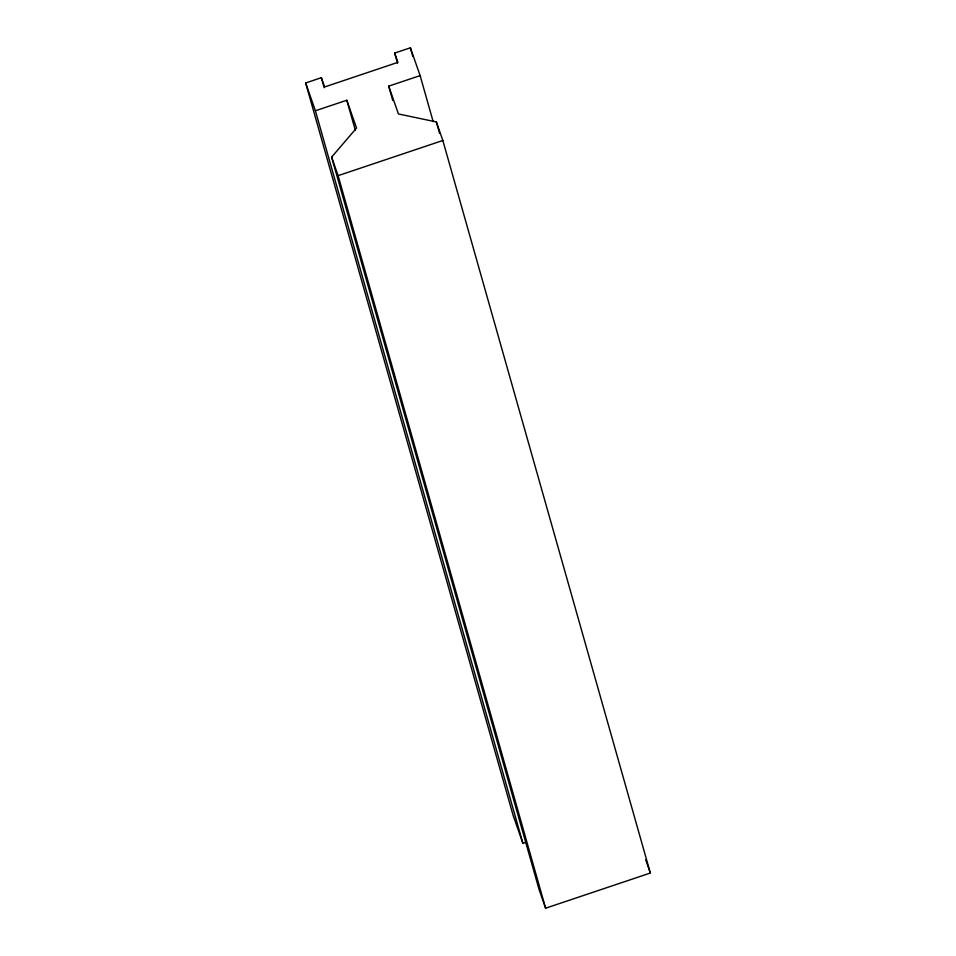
<?xml version="1.0" encoding="UTF-8"?>
<svg xmlns="http://www.w3.org/2000/svg" width="956" height="956" viewBox="0 0 956 956"><rect width="100%" height="100%" fill="white"/><g stroke="black" fill="none" stroke-linecap="round" stroke-linejoin="round"><path stroke-width="1.43" d="M397.529 63.132L394.673 53.082L410.387 47.8L420.126 75.608L388.71 86.159L398.437 113.955L436.354 121.938L442.843 140.484L650.343 873.031L545.613 908.2L539.124 889.666L331.624 157.119L356.552 128.032L346.813 100.225L315.396 110.777L522.896 843.323L525.633 842.403M522.896 843.323L513.157 815.516L305.657 82.969L321.371 77.699L324.622 86.96L397.923 62.343L394.673 53.082M545.613 908.2L338.113 175.653L442.843 140.484M645.706 859.791L650.343 873.031M305.657 82.969L315.396 110.777M331.624 157.119L338.113 175.653M436.354 121.938L439.605 133.434M420.126 75.608L433.14 121.567M410.387 47.8L412.825 56.416M388.71 86.159L392.773 100.523M346.813 100.225L355.357 130.386M321.371 77.699L324.215 87.749"/></g></svg>
